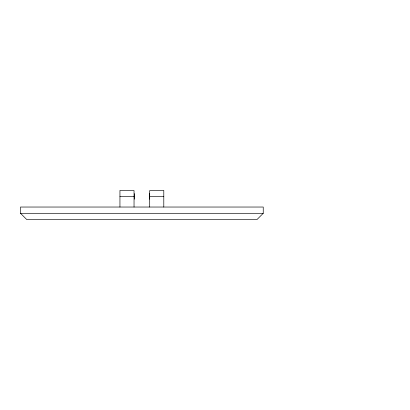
<?xml version="1.0" encoding="UTF-8"?>
<svg xmlns="http://www.w3.org/2000/svg" width="410" height="410" viewBox="0 0 410 410"><rect width="100%" height="100%" fill="white"/><g stroke="black" fill="none" stroke-linecap="round" stroke-linejoin="round"><path stroke-width="0.61" d="M263.24 213.302L256.978 219.565L26.763 219.565L20.5 213.302L20.5 207.035L263.24 207.035L263.24 213.302L20.5 213.302M119.945 196.385L134.039 196.385M149.701 196.385L163.795 196.385M163.795 207.035L163.795 190.435L149.701 190.537L149.701 207.035M149.389 193.576L149.389 199.193M134.352 193.576L134.352 199.193M134.039 207.035L134.039 190.537L119.945 190.435L119.945 207.035"/></g></svg>
